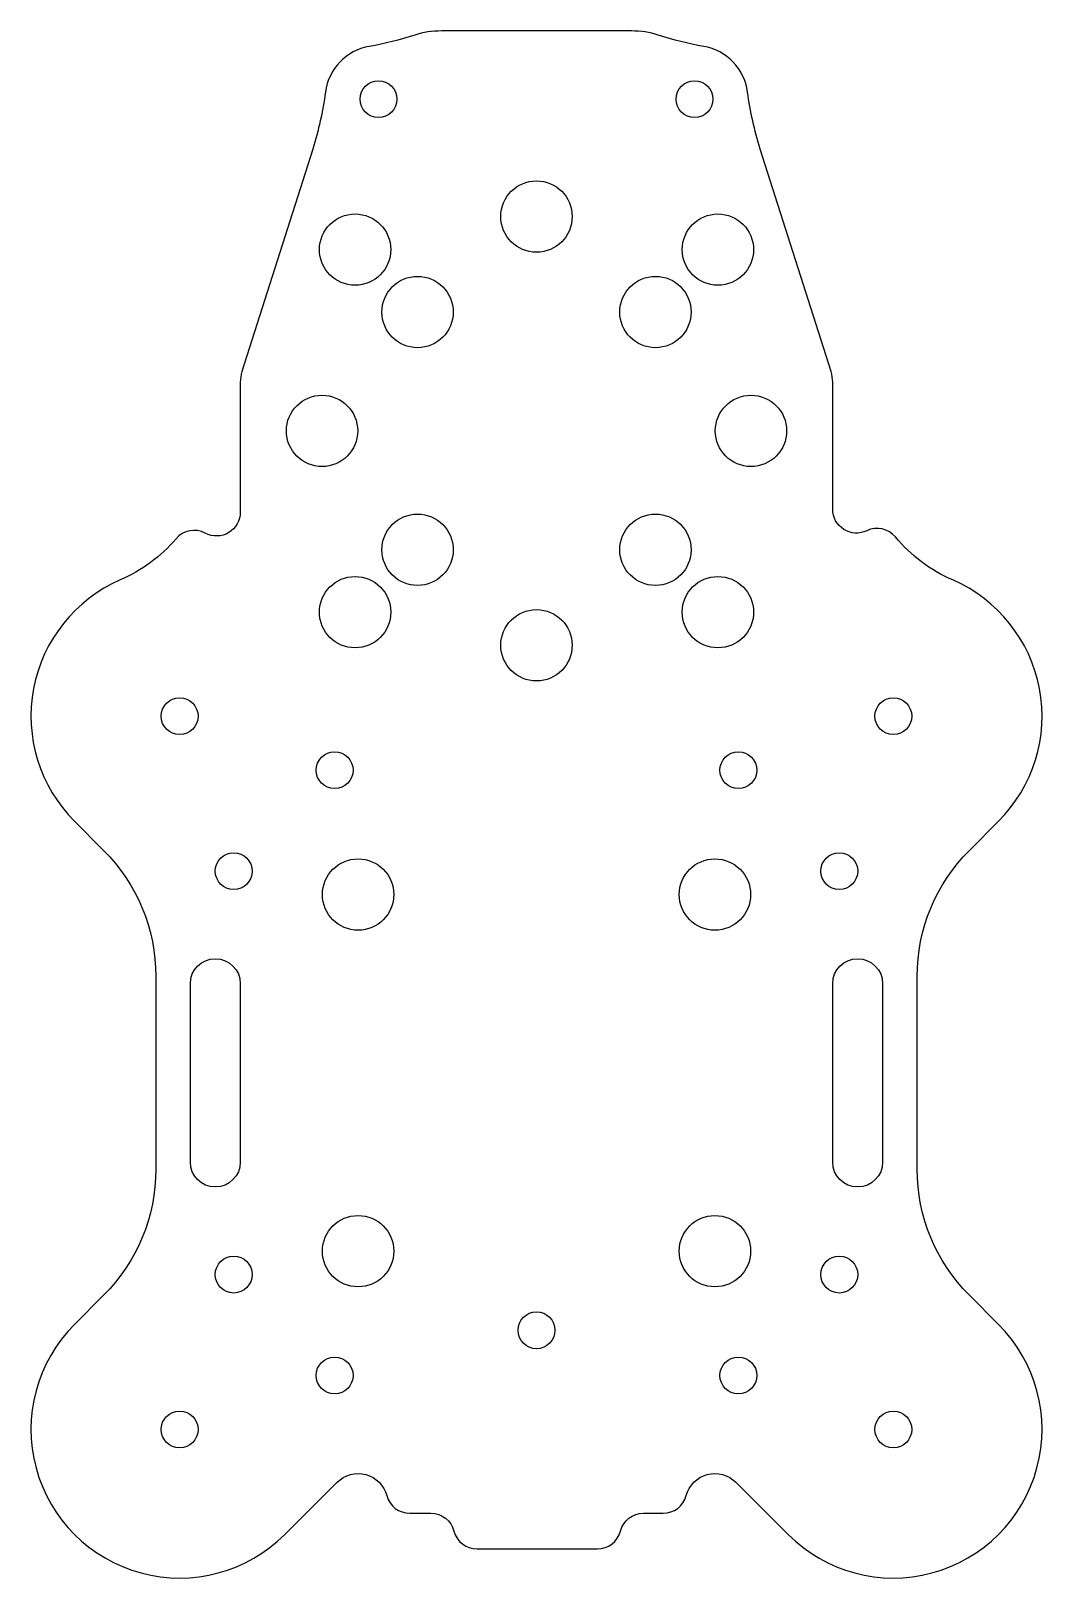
# Model space of a CAD drawing. Header units: inches. Extents: x -1.36 to 1.99, y -5.12 to 0.
import ezdxf

# ---------------------------------------------------------------- set-up
doc = ezdxf.new("R2010")
doc.units = ezdxf.units.IN
doc.header["$MEASUREMENT"] = 0

msp = doc.modelspace()

# ---------------------------------------------------------------- linework, layer by layer
msp.add_line((0.6282, 0), (0, 0))
msp.add_lwpolyline([(-0.089, -0.0138, -0.035187), (-0.2394, -0.0512, 0.327436), (-0.3845, -0.2024, -0.043938), (-0.4266, -0.3911), (-0.6607, -1.1278, 0.077044), (-0.6662, -1.1636), (-0.6662, -1.5939, -0.566198), (-0.782, -1.6634, 0.35192), (-0.8789, -1.6817, -0.113658), (-1.0635, -1.8184, 0.528685), (-1.215, -2.6175), (-1.1187, -2.7138, -0.198912), (-0.9457, -3.1314), (-0.9457, -3.7699, -0.198912), (-1.1187, -4.1875), (-1.215, -4.2837, 1), (-0.519, -4.9797), (-0.346, -4.8067, -0.577458), (-0.1814, -4.8509, 0.339545), (-0.1053, -4.9093), (-0.0352, -4.9093, -0.341999), (0.041, -4.9683, 0.341999), (0.1173, -5.0274), (0.516, -5.0274, 0.341999), (0.5922, -4.9683, -0.341999), (0.6684, -4.9093), (0.7335, -4.9093, 0.339545), (0.8096, -4.8509, -0.577458), (0.9743, -4.8067), (1.1472, -4.9797, 1.000006), (1.8432, -4.2837), (1.7469, -4.1875, -0.198912), (1.574, -3.7699), (1.574, -3.1314, -0.198912), (1.7469, -2.7138), (1.8432, -2.6175, 0.528687), (1.6918, -1.8184, -0.117448), (1.5022, -1.6758, 0.344754), (1.4074, -1.6552, -0.552895), (1.2944, -1.5842), (1.2944, -1.1636, 0.077044), (1.2889, -1.1278), (1.0549, -0.3911, -0.043938), (1.0127, -0.2024, 0.327436), (0.8676, -0.0512, -0.035187), (0.7172, -0.0138)], format="xyb")
for points in [[(-0.8316, -3.7459), (-0.8316, -3.1554, -1), (-0.6662, -3.1554), (-0.6662, -3.7459, -1)], [(1.4598, -3.1554), (1.4598, -3.7459, -1), (1.2944, -3.7459), (1.2944, -3.1554, -1)]]:
    msp.add_lwpolyline(points, format="xyb", close=True)
for centre, radius in [((-0.2089, -0.2257), 0.061), ((0.8371, -0.2257), 0.061), ((0.3141, -0.6147), 0.1181), ((-0.2863, -0.7242), 0.1181), ((0.9145, -0.7242), 0.1181), ((-0.0796, -0.9309), 0.1181), ((0.7078, -0.9309), 0.1181), ((-0.3957, -1.3246), 0.1181), ((1.024, -1.3246), 0.1181), ((-0.0796, -1.7183), 0.1181), ((0.7078, -1.7183), 0.1181), ((-0.2863, -1.925), 0.1181), ((0.9145, -1.925), 0.1181), ((0.3141, -2.0346), 0.1181), ((-0.867, -2.2695), 0.061), ((1.4952, -2.2695), 0.061), ((-0.354, -2.4484), 0.061), ((0.9822, -2.4484), 0.061), ((-0.6881, -2.7825), 0.061), ((-0.2764, -2.8601), 0.1181), ((0.9047, -2.8601), 0.1181), ((1.3163, -2.7825), 0.061), ((-0.2764, -4.0412), 0.1181), ((0.9047, -4.0412), 0.1181), ((-0.6881, -4.1188), 0.061), ((1.3163, -4.1188), 0.061), ((0.3141, -4.3033), 0.061), ((-0.354, -4.4528), 0.061), ((0.9822, -4.4528), 0.061), ((-0.867, -4.6317), 0.061), ((1.4952, -4.6317), 0.061)]:
    msp.add_circle(centre, radius)
for centre, major_axis, start_param, end_param in [((0.0259, -0.2594), (0.2624, -0.1166), 2.036932, 2.364782), ((0.6023, -0.2594), (0.2624, 0.1166), 0.776811, 1.104661)]:
    msp.add_ellipse(centre, major_axis=major_axis, ratio=0.883171, start_param=start_param, end_param=end_param)

doc.saveas('drawing.dxf')
